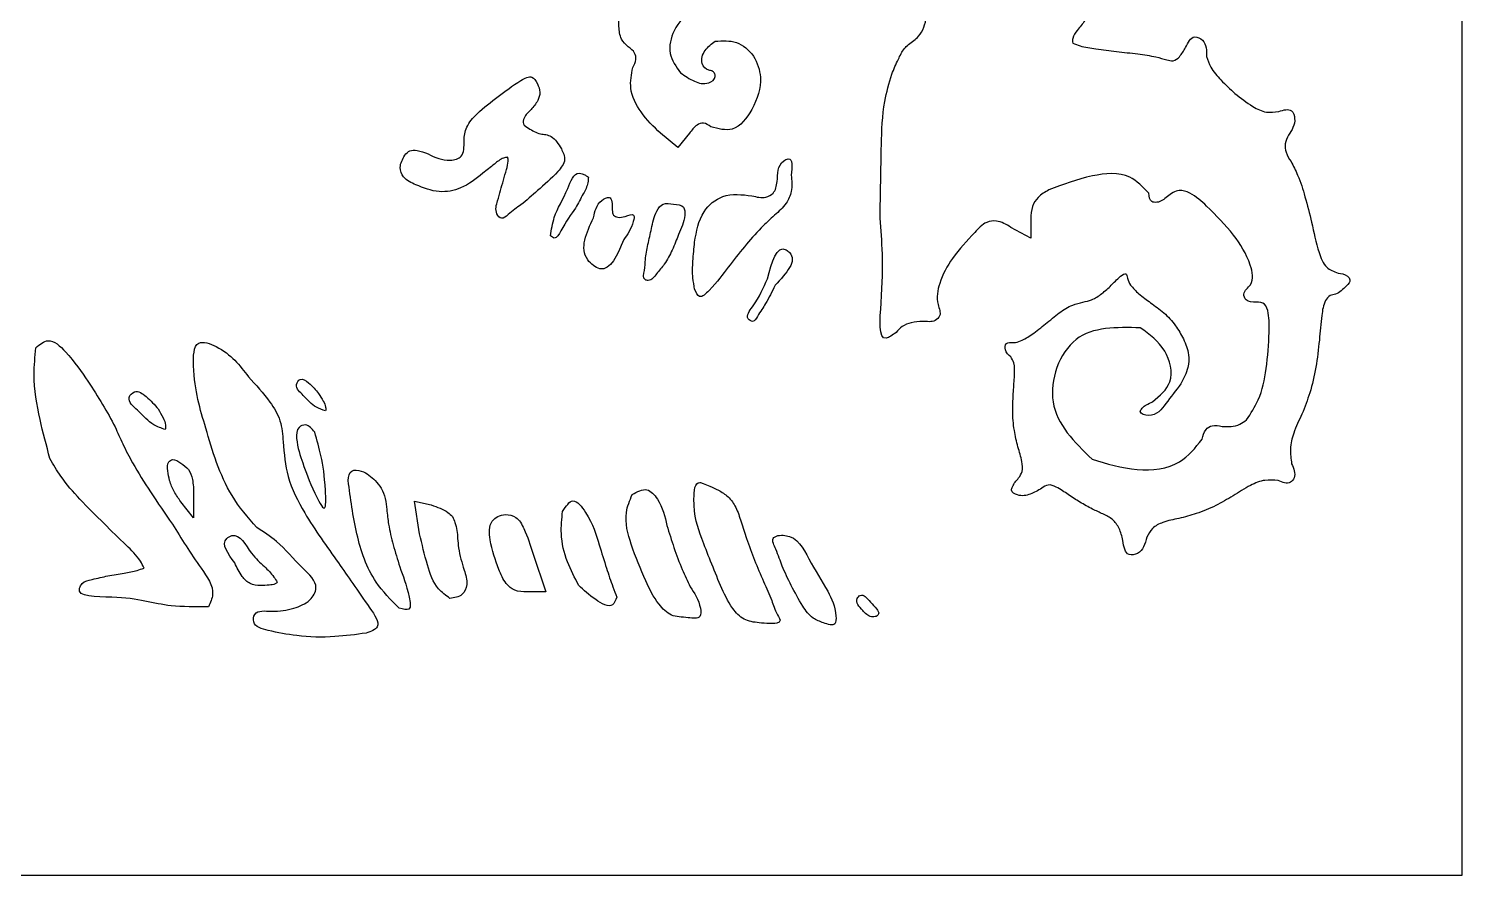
# Model space of a CAD drawing. Extents: x 0 to 204, y 72 to 361.
# Drawn here: x 141.2 to 204, y 72.2 to 109.3 of the extents above; entities that cross this region are included whole.
import ezdxf

# ---------------------------------------------------------------- set-up
doc = ezdxf.new("R2010")
doc.units = 0
doc.layers.get('0').update_dxf_attribs({"linetype": 'CONTINUOUS'})

msp = doc.modelspace()

# ---------------------------------------------------------------- linework, layer by layer
at = {"color": 7}
for p, q in [((204.046667, 72.248889), (204.046667, 216.746667)), ((163.237333, 105.805111), (163.237333, 105.805111)), ((169.672, 104.14), (168.91, 104.760889)), ((170.18, 104.760889), (169.672, 104.14)), ((165.749111, 102.841778), (165.749111, 102.841778)), ((166.793333, 101.402444), (166.793333, 101.402444)), ((173.905333, 101.176667), (173.905333, 101.176667)), ((185.137778, 100.160667), (184.262889, 100.640444)), ((185.137778, 101.007333), (185.137778, 100.160667)), ((169.700222, 100.33), (169.700222, 100.33)), ((173.933556, 98.100444), (173.933556, 98.100444)), ((143.820444, 93.895333), (143.820444, 93.895333)), ((150.847778, 94.092889), (150.847778, 94.092889)), ((153.924, 93.359111), (153.924, 93.359111)), ((146.896667, 92.681778), (146.896667, 92.681778)), ((153.754667, 91.665778), (153.754667, 91.665778)), ((156.407556, 89.549111), (156.407556, 89.549111)), ((148.448889, 87.912222), (147.884444, 88.617778)), ((148.448889, 88.956444), (148.448889, 87.912222)), ((148.448889, 88.956444), (148.448889, 88.956444)), ((158.354889, 87.206667), (158.129111, 88.646)), ((158.129111, 88.646), (158.862889, 88.476667)), ((171.45, 89.125778), (171.45, 89.125778)), ((159.794222, 87.968667), (159.794222, 87.968667)), ((169.192222, 87.573556), (169.192222, 87.573556)), ((166.228889, 86.726889), (166.228889, 86.726889)), ((163.322, 86.36), (163.886444, 84.666667)), ((163.322, 86.36), (163.322, 86.36)), ((152.117778, 85.09), (152.117778, 85.09)), ((163.886444, 84.666667), (163.068, 84.666667)), ((176.247778, 84.694889), (176.247778, 84.694889)), ((178.364444, 83.594222), (178.364444, 83.594222)), ((102.023333, 72.248889), (204.046667, 72.248889))]:
    msp.add_line(p, q, dxfattribs=at)
for points, knots in [([(179.041778, 107.357333), (179.137149, 107.573754), (179.304613, 107.953769), (179.522495, 108.413914), (179.846631, 108.736218), (180.372191, 109.033773), (180.604525, 109.913194), (180.634612, 110.549995), (180.650444, 110.885111)], [0, 0, 0, 0, 0.712139, 1.250447, 1.503229, 2.075725, 2.994796, 4.015715, 4.015715, 4.015715, 4.015715]), ([(167.498889, 108.542667), (167.385956, 108.651731), (167.134436, 108.894634), (167.061106, 109.5781), (167.104754, 110.070036), (167.132, 110.377111)], [0, 0, 0, 0, 0.458388, 1.020903, 1.95531, 1.95531, 1.95531, 1.95531]), ([(170.264667, 110.236), (169.977922, 109.935116), (169.459386, 109.391011), (169.197137, 108.240767), (169.591801, 107.68546), (169.784889, 107.413778)], [0, 0, 0, 0, 1.240845, 2.243887, 3.204694, 3.204694, 3.204694, 3.204694]), ([(187.508444, 109.699778), (187.39682, 109.558463), (187.203706, 109.313985), (186.951132, 108.988308), (186.96688, 108.781996), (186.972222, 108.712)], [0, 0, 0, 0, 0.549332, 0.950358, 1.156278, 1.156278, 1.156278, 1.156278]), ([(169.784889, 107.413778), (169.979402, 107.277584), (170.346275, 107.020707), (170.935221, 106.865795), (171.35034, 107.155572), (171.286554, 107.394981), (171.178924, 107.511662), (170.932677, 107.516444), (170.620641, 107.858906), (170.825911, 108.44633), (171.14684, 108.679121), (171.308889, 108.796667)], [0, 0, 0, 0, 0.712041, 1.342985, 1.737897, 1.89052, 2.029474, 2.182097, 2.593785, 3.182093, 3.782139, 3.782139, 3.782139, 3.782139]), ([(171.308889, 108.796667), (171.627628, 108.816352), (172.274276, 108.856288), (173.06718, 108.182707), (173.414192, 107.048366), (173.039039, 105.874845), (172.191925, 104.757475), (171.440286, 104.956158), (171.111333, 105.043111)], [0, 0, 0, 0, 0.927955, 1.882604, 2.855725, 4.314868, 5.528496, 6.472994, 6.472994, 6.472994, 6.472994]), ([(186.972222, 108.712), (187.078619, 108.668697), (187.402804, 108.536754), (188.057523, 108.458411), (188.590355, 108.386009), (188.891333, 108.345111)], [0, 0, 0, 0, 0.343651, 1.047082, 1.96023, 1.96023, 1.96023, 1.96023]), ([(191.911111, 108.514444), (192.023254, 108.741873), (192.201297, 109.102948), (192.840439, 108.791051), (192.841641, 108.388633), (192.842444, 108.119333)], [0, 0, 0, 0, 0.622924, 0.988978, 1.729515, 1.729515, 1.729515, 1.729515]), ([(167.696444, 107.639556), (167.759397, 107.755322), (167.868802, 107.956516), (167.794157, 108.331483), (167.606652, 108.465592), (167.498889, 108.542667)], [0, 0, 0, 0, 0.384762, 0.668685, 1.052372, 1.052372, 1.052372, 1.052372]), ([(188.891333, 108.345111), (189.205002, 108.311316), (189.784112, 108.248922), (190.523415, 108.141785), (190.936498, 108.023094), (191.092667, 107.978222)], [0, 0, 0, 0, 0.946881, 1.748176, 2.235254, 2.235254, 2.235254, 2.235254]), ([(191.092667, 107.978222), (191.188516, 107.951864), (191.394826, 107.895131), (191.709257, 108.144336), (191.836009, 108.37674), (191.911111, 108.514444)], [0, 0, 0, 0, 0.283547, 0.610316, 1.085473, 1.085473, 1.085473, 1.085473]), ([(192.842444, 108.119333), (192.896183, 107.963699), (193.028677, 107.579982), (193.490017, 107.052701), (193.875341, 106.701208), (194.084222, 106.510667)], [0, 0, 0, 0, 0.490498, 1.20933, 2.060322, 2.060322, 2.060322, 2.060322]), ([(168.91, 104.760889), (168.607941, 105.053262), (168.034225, 105.608581), (167.504365, 106.656424), (167.637589, 107.33831), (167.696444, 107.639556)], [0, 0, 0, 0, 1.265907, 2.404401, 3.305427, 3.305427, 3.305427, 3.305427]), ([(161.798, 106.369556), (162.097095, 106.599659), (162.518949, 106.924205), (163.279681, 107.355224), (163.447139, 107.061165), (163.519556, 106.934)], [0, 0, 0, 0, 1.221801, 1.723274, 2.105369, 2.105369, 2.105369, 2.105369]), ([(163.519556, 106.934), (163.56883, 106.810683), (163.6655, 106.568752), (163.53725, 106.144147), (163.345938, 105.927881), (163.237333, 105.805111)], [0, 0, 0, 0, 0.387973, 0.76115, 1.251174, 1.251174, 1.251174, 1.251174]), ([(178.533778, 101.035556), (178.54867, 102.104739), (178.572435, 103.810906), (178.639126, 105.946382), (178.928277, 106.959611), (179.041778, 107.357333)], [0, 0, 0, 0, 3.213648, 5.128232, 6.365384, 6.365384, 6.365384, 6.365384]), ([(158.721778, 103.857778), (159.029184, 103.712754), (159.49106, 103.494856), (160.328903, 103.706106), (160.276568, 104.422957), (160.374601, 105.085717), (160.967732, 105.750525), (161.480888, 106.133124), (161.798, 106.369556)], [0, 0, 0, 0, 1.011951, 1.520449, 2.199413, 2.816041, 3.555513, 4.751647, 4.751647, 4.751647, 4.751647]), ([(194.084222, 106.510667), (194.336064, 106.309211), (194.753256, 105.975486), (195.422534, 105.637661), (195.820658, 105.694407), (196.003333, 105.720444)], [0, 0, 0, 0, 0.973842, 1.613234, 2.155365, 2.155365, 2.155365, 2.155365]), ([(163.237333, 105.805111), (163.118297, 105.694181), (162.939497, 105.527557), (162.853037, 105.14015), (163.028678, 105.040824), (163.124444, 104.986667)], [0, 0, 0, 0, 0.488587, 0.733887, 1.027994, 1.027994, 1.027994, 1.027994]), ([(196.003333, 105.720444), (196.21698, 105.783973), (196.572091, 105.889566), (196.789104, 105.236373), (196.573233, 104.902743), (196.426667, 104.676222)], [0, 0, 0, 0, 0.555557, 0.923411, 1.701367, 1.701367, 1.701367, 1.701367]), ([(163.124444, 104.986667), (163.207461, 104.934542), (163.372303, 104.83104), (163.631732, 104.729484), (163.889408, 104.716238), (164.149004, 104.620828), (164.377932, 104.391439), (164.499389, 104.190226), (164.563778, 104.083556)], [0, 0, 0, 0, 0.294188, 0.584157, 0.822013, 1.063512, 1.394966, 1.768944, 1.768944, 1.768944, 1.768944]), ([(171.111333, 105.043111), (171.009881, 105.121212), (170.825506, 105.263149), (170.429164, 105.110996), (170.276136, 104.895972), (170.18, 104.760889)], [0, 0, 0, 0, 0.357189, 0.649141, 1.142477, 1.142477, 1.142477, 1.142477]), ([(196.426667, 104.676222), (196.366662, 104.554178), (196.251124, 104.319186), (196.303401, 103.887752), (196.455046, 103.651033), (196.539556, 103.519111)], [0, 0, 0, 0, 0.400539, 0.771226, 1.237853, 1.237853, 1.237853, 1.237853]), ([(158.185556, 102.503111), (157.98554, 102.593711), (157.647816, 102.746687), (157.427151, 103.319547), (157.604951, 103.626989), (157.705778, 103.801333)], [0, 0, 0, 0, 0.636358, 1.07448, 1.648374, 1.648374, 1.648374, 1.648374]), ([(157.705778, 103.801333), (157.772789, 103.878044), (157.912222, 104.037658), (158.315029, 104.013608), (158.566611, 103.917224), (158.721778, 103.857778)], [0, 0, 0, 0, 0.290472, 0.604393, 1.109602, 1.109602, 1.109602, 1.109602]), ([(162.221333, 103.716667), (162.156296, 103.704788), (161.934168, 103.664216), (161.58464, 103.370448), (161.290648, 103.142758), (161.120667, 103.011111)], [0, 0, 0, 0, 0.196494, 0.671107, 1.321652, 1.321652, 1.321652, 1.321652]), ([(162.023778, 102.700667), (162.070359, 102.8587), (162.151693, 103.134641), (162.246889, 103.475914), (162.227559, 103.658018), (162.221333, 103.716667)], [0, 0, 0, 0, 0.496502, 0.866935, 1.042916, 1.042916, 1.042916, 1.042916]), ([(164.563778, 104.083556), (164.641565, 103.920411), (164.811015, 103.565018), (164.263687, 102.888264), (163.819155, 102.506445), (163.519556, 102.249111)], [0, 0, 0, 0, 0.502697, 1.095069, 2.319602, 2.319602, 2.319602, 2.319602]), ([(172.917556, 102.023333), (173.122862, 101.970526), (173.447033, 101.887146), (173.933353, 102.144431), (174.066667, 102.778825), (174.024724, 103.424069), (174.710721, 103.772829), (174.669983, 103.291328), (174.639111, 102.926444)], [0, 0, 0, 0, 0.614277, 0.969921, 1.506478, 2.450041, 2.682927, 3.411601, 3.411601, 3.411601, 3.411601]), ([(190.302444, 102.136222), (190.04382, 102.411497), (189.396483, 103.10051), (187.651905, 102.94323), (186.539886, 102.513688), (185.928, 102.277333)], [0, 0, 0, 0, 1.089011, 2.725793, 4.728305, 4.728305, 4.728305, 4.728305]), ([(196.539556, 103.519111), (196.641377, 103.325438), (196.899214, 102.835013), (197.174326, 101.934551), (197.349235, 101.238195), (197.442667, 100.866222)], [0, 0, 0, 0, 0.655382, 1.659581, 2.811103, 2.811103, 2.811103, 2.811103]), ([(161.120667, 103.011111), (160.813959, 102.763573), (160.259712, 102.316251), (159.15803, 102.117647), (158.523211, 102.369273), (158.185556, 102.503111)], [0, 0, 0, 0, 1.168901, 2.112309, 3.184266, 3.184266, 3.184266, 3.184266]), ([(163.519556, 102.249111), (163.278529, 102.032644), (162.856445, 101.653567), (162.348772, 101.322664), (161.949619, 100.938502), (161.628654, 101.330364), (161.809123, 101.93083), (161.941616, 102.406), (162.023778, 102.700667)], [0, 0, 0, 0, 0.949863, 1.663398, 1.99712, 2.277988, 2.848357, 3.779466, 3.779466, 3.779466, 3.779466]), ([(164.084, 100.273556), (164.130313, 100.548986), (164.256236, 101.297876), (164.771473, 102.03711), (165.107583, 103.07548), (165.492055, 102.987828), (165.622793, 102.927347), (165.707199, 102.870169), (165.749111, 102.841778)], [0, 0, 0, 0, 0.815974, 2.218614, 3.058016, 3.187983, 3.341449, 3.492807, 3.492807, 3.492807, 3.492807]), ([(165.749111, 102.841778), (165.746012, 102.759373), (165.736228, 102.499208), (165.496057, 102.051311), (165.297995, 101.692447), (165.184667, 101.487111)], [0, 0, 0, 0, 0.245484, 0.775034, 1.483284, 1.483284, 1.483284, 1.483284]), ([(174.639111, 102.926444), (174.661022, 102.686957), (174.700255, 102.258145), (174.419779, 101.622025), (174.091093, 101.33748), (173.905333, 101.176667)], [0, 0, 0, 0, 0.710785, 1.272688, 2.002988, 2.002988, 2.002988, 2.002988]), ([(165.974889, 101.063778), (166.032999, 101.341212), (166.115101, 101.733194), (166.791602, 102.077037), (166.792671, 101.660595), (166.793333, 101.402444)], [0, 0, 0, 0, 0.835436, 1.180375, 1.742925, 1.742925, 1.742925, 1.742925]), ([(170.405778, 99.991333), (170.482611, 100.463852), (170.617259, 101.291927), (171.674652, 102.170312), (172.477224, 102.075404), (172.917556, 102.023333)], [0, 0, 0, 0, 1.398203, 2.450307, 3.729223, 3.729223, 3.729223, 3.729223]), ([(185.928, 102.277333), (185.760833, 102.18323), (185.455681, 102.011449), (185.157556, 101.540281), (185.144722, 101.194453), (185.137778, 101.007333)], [0, 0, 0, 0, 0.568865, 1.038427, 1.592049, 1.592049, 1.592049, 1.592049]), ([(191.120889, 101.995111), (190.983291, 101.877091), (190.785983, 101.707857), (190.34995, 101.75015), (190.320805, 101.987004), (190.302444, 102.136222)], [0, 0, 0, 0, 0.524697, 0.752388, 1.140082, 1.140082, 1.140082, 1.140082]), ([(192.842444, 101.571778), (192.616149, 101.783298), (192.273638, 102.103446), (191.590424, 102.338272), (191.28678, 102.116353), (191.120889, 101.995111)], [0, 0, 0, 0, 0.933471, 1.412867, 1.990183, 1.990183, 1.990183, 1.990183]), ([(165.184667, 101.487111), (164.981346, 101.20231), (164.705609, 100.816073), (164.327371, 100.070972), (164.143351, 100.224151), (164.084, 100.273556)], [0, 0, 0, 0, 1.192588, 1.617345, 1.819561, 1.819561, 1.819561, 1.819561]), ([(166.793333, 101.402444), (166.799942, 101.319805), (166.81251, 101.162623), (167.077684, 101.041829), (167.2518, 101.090561), (167.357778, 101.120222)], [0, 0, 0, 0, 0.231219, 0.439781, 0.764164, 0.764164, 0.764164, 0.764164]), ([(167.357778, 101.120222), (167.520031, 101.179964), (167.798348, 101.28244), (167.672156, 100.620528), (167.462522, 100.328649), (167.301333, 100.104222)], [0, 0, 0, 0, 0.377554, 0.64763, 1.546225, 1.546225, 1.546225, 1.546225]), ([(168.514889, 100.584), (168.56634, 100.842715), (168.644542, 101.235942), (169.009003, 101.743914), (169.316223, 101.686179), (169.474444, 101.656444)], [0, 0, 0, 0, 0.802771, 1.220146, 1.663359, 1.663359, 1.663359, 1.663359]), ([(169.474444, 101.656444), (169.653926, 101.644483), (169.971915, 101.623291), (169.99792, 100.95707), (169.824293, 100.591343), (169.700222, 100.33)], [0, 0, 0, 0, 0.460047, 0.815071, 1.703932, 1.703932, 1.703932, 1.703932]), ([(173.905333, 101.176667), (173.708128, 100.99232), (173.24199, 100.55658), (172.570585, 99.785119), (172.108859, 99.192805), (171.873333, 98.890667)], [0, 0, 0, 0, 0.809481, 1.913377, 3.06278, 3.06278, 3.06278, 3.06278]), ([(194.592222, 92.202), (194.777649, 92.486856), (195.2224, 93.170089), (195.489241, 94.506364), (195.583252, 95.805226), (195.593952, 96.721741), (195.439775, 97.32783), (194.987679, 97.384333), (194.566615, 97.342814), (194.398163, 97.821888), (194.964145, 98.175299), (194.725513, 99.26618), (194.028174, 100.387901), (193.255094, 101.159773), (192.842444, 101.571778)], [0, 0, 0, 0, 1.012059, 2.427449, 4.023703, 4.870256, 5.291753, 5.663165, 6.120712, 6.396413, 6.896591, 7.751661, 9.262157, 10.99149, 10.99149, 10.99149, 10.99149]), ([(167.301333, 100.104222), (167.012166, 99.417084), (166.607693, 98.455948), (165.243615, 99.499457), (165.66406, 100.398862), (165.974889, 101.063778)], [0, 0, 0, 0, 1.649537, 2.307293, 4.172416, 4.172416, 4.172416, 4.172416]), ([(168.740667, 98.608444), (168.638579, 98.463814), (168.503924, 98.273045), (168.114274, 98.35454), (168.235221, 98.809007), (168.233014, 99.274902), (168.361399, 99.905049), (168.462472, 100.352139), (168.514889, 100.584)], [0, 0, 0, 0, 0.469661, 0.619489, 1.020678, 1.498202, 2.16512, 2.883579, 2.883579, 2.883579, 2.883579]), ([(179.239333, 96.040222), (179.077136, 95.922866), (178.414459, 95.44339), (178.731712, 98.662625), (178.615433, 100.056637), (178.533778, 101.035556)], [0, 0, 0, 0, 0.508101, 2.075914, 5.773298, 5.773298, 5.773298, 5.773298]), ([(184.262889, 100.640444), (184.059613, 100.763998), (183.731107, 100.963668), (183.093563, 100.878033), (182.839158, 100.591296), (182.682444, 100.414667)], [0, 0, 0, 0, 0.692018, 1.118343, 1.802242, 1.802242, 1.802242, 1.802242]), ([(197.442667, 100.866222), (197.533735, 100.42777), (197.672957, 99.757487), (198.002779, 98.863479), (198.418787, 98.705429), (198.599778, 98.636667)], [0, 0, 0, 0, 1.369759, 2.094016, 2.651779, 2.651779, 2.651779, 2.651779]), ([(169.700222, 100.33), (169.611514, 100.100042), (169.4383, 99.651022), (169.127093, 99.061746), (168.85752, 98.745521), (168.740667, 98.608444)], [0, 0, 0, 0, 0.739743, 1.444431, 1.983624, 1.983624, 1.983624, 1.983624]), ([(170.405778, 97.931111), (170.37604, 98.094074), (170.301868, 98.500539), (170.323006, 99.194442), (170.377141, 99.715632), (170.405778, 99.991333)], [0, 0, 0, 0, 0.495974, 1.237068, 2.069375, 2.069375, 2.069375, 2.069375]), ([(182.682444, 100.414667), (182.337909, 100.052358), (181.708415, 99.390389), (181.125965, 98.296878), (180.962089, 97.407107), (181.246788, 96.812467), (180.881069, 96.453906), (180.405386, 96.551536), (179.918622, 96.479414), (179.495851, 96.332137), (179.319149, 96.131052), (179.239333, 96.040222)], [0, 0, 0, 0, 1.494968, 2.73143, 3.660341, 4.156437, 4.437363, 4.990692, 5.495158, 5.929429, 6.287189, 6.287189, 6.287189, 6.287189]), ([(173.594889, 98.382667), (173.798516, 99.128734), (174.026643, 99.964568), (174.976146, 99.230757), (174.426325, 98.634674), (173.933556, 98.100444)], [0, 0, 0, 0, 1.511701, 1.69359, 3.264583, 3.264583, 3.264583, 3.264583]), ([(171.873333, 98.890667), (171.640232, 98.578854), (171.320109, 98.150636), (170.612631, 97.450522), (170.469147, 97.783883), (170.405778, 97.931111)], [0, 0, 0, 0, 1.315586, 1.80672, 2.195199, 2.195199, 2.195199, 2.195199]), ([(198.599778, 98.636667), (198.744621, 98.61751), (198.957042, 98.589416), (199.190468, 98.303334), (199.051062, 98.159374), (198.966667, 98.072222)], [0, 0, 0, 0, 0.430042, 0.630682, 0.93849, 0.93849, 0.93849, 0.93849]), ([(173.933556, 98.100444), (173.797787, 97.823449), (173.561259, 97.340885), (173.236353, 96.882737), (172.99155, 96.442203), (172.591194, 96.710591), (173.194118, 97.456904), (173.427981, 97.997116), (173.594889, 98.382667)], [0, 0, 0, 0, 0.901901, 1.571236, 1.873542, 2.093856, 2.650842, 4.039334, 4.039334, 4.039334, 4.039334]), ([(185.786889, 96.407111), (185.982537, 96.573962), (186.350379, 96.887663), (186.897576, 97.239465), (187.398306, 97.363657), (187.851548, 97.458133), (188.269805, 97.730396), (188.530903, 97.974536), (188.665556, 98.100444)], [0, 0, 0, 0, 0.772814, 1.452984, 1.920764, 2.312771, 2.832995, 3.386991, 3.386991, 3.386991, 3.386991]), ([(188.665556, 98.100444), (188.777705, 98.223405), (188.939275, 98.400551), (189.327649, 98.686556), (189.371142, 98.342145), (189.526271, 98.05635), (189.895831, 97.688181), (190.21287, 97.462485), (190.387111, 97.338444)], [0, 0, 0, 0, 0.567735, 0.817923, 1.019663, 1.347017, 1.87643, 2.522419, 2.522419, 2.522419, 2.522419]), ([(198.966667, 98.072222), (198.893123, 98.00073), (198.74939, 97.861007), (198.517043, 97.690267), (198.225459, 97.675467), (197.954456, 97.330829), (197.875919, 96.641956), (197.817502, 96.061155), (197.781333, 95.701556)], [0, 0, 0, 0, 0.309177, 0.60425, 0.838767, 1.137461, 1.806486, 2.894104, 2.894104, 2.894104, 2.894104]), ([(190.387111, 97.338444), (190.583242, 97.197569), (190.98728, 96.907361), (191.483494, 96.373032), (191.717387, 95.953578), (191.826444, 95.758)], [0, 0, 0, 0, 0.723794, 1.491044, 2.161315, 2.161315, 2.161315, 2.161315]), ([(184.262889, 94.967778), (184.159494, 95.052821), (183.982105, 95.198725), (184.023024, 95.627628), (184.395521, 95.562389), (184.771052, 95.679551), (185.24753, 95.977841), (185.593677, 96.253336), (185.786889, 96.407111)], [0, 0, 0, 0, 0.38853, 0.666579, 0.974648, 1.292823, 1.881435, 2.625058, 2.625058, 2.625058, 2.625058]), ([(189.935556, 96.237778), (188.89329, 96.264059), (186.788943, 96.317121), (185.531547, 92.710519), (187.04641, 91.233583), (187.818889, 90.480444)], [0, 0, 0, 0, 2.859441, 5.773249, 8.805181, 8.805181, 8.805181, 8.805181]), ([(190.471778, 92.992222), (190.789775, 93.258855), (191.479471, 93.837148), (191.110406, 95.389084), (190.337351, 95.947527), (189.935556, 96.237778)], [0, 0, 0, 0, 1.165384, 2.52757, 4.001794, 4.001794, 4.001794, 4.001794]), ([(141.534444, 95.362889), (141.712373, 95.509978), (142.150226, 95.871941), (143.085511, 94.969755), (143.532987, 94.315576), (143.820444, 93.895333)], [0, 0, 0, 0, 0.619082, 1.523463, 3.148099, 3.148099, 3.148099, 3.148099]), ([(151.214667, 87.488889), (150.828884, 87.935954), (149.751143, 89.1849), (148.999665, 91.826341), (148.410944, 93.722565), (148.444494, 95.796181), (149.951598, 95.280684), (150.474421, 94.587735), (150.847778, 94.092889)], [0, 0, 0, 0, 1.766695, 4.935533, 7.720807, 8.738368, 9.512839, 11.44741, 11.44741, 11.44741, 11.44741]), ([(191.826444, 95.758), (191.921007, 95.529038), (192.087255, 95.126502), (192.046069, 94.413773), (191.836128, 94.015168), (191.713556, 93.782444)], [0, 0, 0, 0, 0.734552, 1.291404, 2.072637, 2.072637, 2.072637, 2.072637]), ([(197.781333, 95.701556), (197.738021, 95.302963), (197.653112, 94.521578), (197.403119, 93.429064), (197.14054, 92.763312), (197.019333, 92.456)], [0, 0, 0, 0, 1.202507, 2.357351, 3.347462, 3.347462, 3.347462, 3.347462]), ([(142.155333, 90.508667), (142.000782, 91.077652), (141.673129, 92.28392), (141.4008, 93.922275), (141.498239, 94.972617), (141.534444, 95.362889)], [0, 0, 0, 0, 1.771069, 3.754727, 4.927582, 4.927582, 4.927582, 4.927582]), ([(184.375778, 93.443778), (184.391983, 93.679908), (184.420555, 94.096253), (184.445675, 94.633593), (184.31, 94.881646), (184.262889, 94.967778)], [0, 0, 0, 0, 0.716441, 1.263227, 1.554081, 1.554081, 1.554081, 1.554081]), ([(143.820444, 93.895333), (144.036582, 93.558252), (144.455388, 92.905095), (144.975685, 91.995587), (145.354153, 91.112746), (145.849613, 90.151291), (146.594108, 88.98469), (147.195534, 88.102403), (147.517556, 87.63)], [0, 0, 0, 0, 1.2015, 2.328128, 3.137239, 4.081097, 5.569465, 7.284854, 7.284854, 7.284854, 7.284854]), ([(150.847778, 94.092889), (151.178538, 93.737946), (151.720363, 93.156507), (152.304552, 92.183602), (152.349365, 91.556227), (152.371778, 91.242444)], [0, 0, 0, 0, 1.458347, 2.388944, 3.320103, 3.320103, 3.320103, 3.320103]), ([(154.234444, 92.597111), (154.09317, 92.643574), (153.702297, 92.772126), (153.345646, 93.214864), (152.849055, 93.637445), (153.134261, 94.091537), (153.59921, 93.77119), (153.799812, 93.516675), (153.924, 93.359111)], [0, 0, 0, 0, 0.435757, 1.205632, 1.768877, 2.040848, 2.436815, 3.080337, 3.080337, 3.080337, 3.080337]), ([(191.713556, 93.782444), (191.494668, 93.500349), (191.092138, 92.981583), (190.589481, 92.277807), (189.850523, 92.480691), (190.025097, 92.753976), (190.216992, 92.875869), (190.381828, 92.951145), (190.471778, 92.992222)], [0, 0, 0, 0, 1.090255, 2.004955, 2.402907, 2.568871, 2.813673, 3.107723, 3.107723, 3.107723, 3.107723]), ([(147.207111, 91.778667), (147.032756, 91.840028), (146.54885, 92.01033), (146.132138, 92.536246), (145.456619, 93.07662), (145.913453, 93.574393), (146.466782, 93.176023), (146.73891, 92.863153), (146.896667, 92.681778)], [0, 0, 0, 0, 0.539682, 1.497834, 2.172225, 2.507228, 3.058675, 3.819305, 3.819305, 3.819305, 3.819305]), ([(153.924, 93.359111), (153.994645, 93.251857), (154.118506, 93.063811), (154.248613, 92.803142), (154.238145, 92.650918), (154.234444, 92.597111)], [0, 0, 0, 0, 0.388347, 0.680877, 0.840806, 0.840806, 0.840806, 0.840806]), ([(184.573333, 91.016667), (184.514505, 91.258711), (184.388067, 91.778929), (184.32661, 92.596896), (184.359484, 93.163133), (184.375778, 93.443778)], [0, 0, 0, 0, 0.746474, 1.604366, 2.447397, 2.447397, 2.447397, 2.447397]), ([(146.896667, 92.681778), (146.968681, 92.555871), (147.096566, 92.332285), (147.241516, 92.024836), (147.216334, 91.84466), (147.207111, 91.778667)], [0, 0, 0, 0, 0.439302, 0.780119, 0.977098, 0.977098, 0.977098, 0.977098]), ([(197.019333, 92.456), (196.88757, 92.183534), (196.652873, 91.698216), (196.473661, 90.949127), (196.537383, 90.498047), (196.567778, 90.282889)], [0, 0, 0, 0, 0.908196, 1.617686, 2.26473, 2.26473, 2.26473, 2.26473]), ([(153.754667, 91.665778), (153.854397, 91.311994), (154.098235, 90.447006), (154.210384, 89.592653), (154.281676, 87.94342), (153.562676, 89.363315), (153.275868, 90.17545), (152.945208, 91.145174), (152.950138, 91.875411), (153.445744, 92.059481), (153.635012, 91.818271), (153.754667, 91.665778)], [0, 0, 0, 0, 1.062089, 2.596767, 3.380041, 4.153104, 5.585962, 6.684442, 7.18876, 7.487757, 8.001693, 8.001693, 8.001693, 8.001693]), ([(192.644889, 91.355333), (192.681263, 91.508424), (192.743234, 91.769242), (193.117373, 92.008723), (193.372754, 91.952275), (193.519778, 91.919778)], [0, 0, 0, 0, 0.455364, 0.775797, 1.21057, 1.21057, 1.21057, 1.21057]), ([(193.519778, 91.919778), (193.650046, 91.912931), (193.912608, 91.899131), (194.292639, 91.987471), (194.496607, 92.13353), (194.592222, 92.202)], [0, 0, 0, 0, 0.390936, 0.787945, 1.138289, 1.138289, 1.138289, 1.138289]), ([(152.371778, 91.242444), (152.415123, 90.72783), (152.507734, 89.628299), (153.43072, 87.83899), (154.284283, 86.652183), (154.798889, 85.936667)], [0, 0, 0, 0, 1.535889, 3.2816, 5.931951, 5.931951, 5.931951, 5.931951]), ([(187.818889, 90.480444), (188.46396, 90.286324), (189.7062, 89.9125), (191.641203, 90.100198), (192.345227, 90.980599), (192.644889, 91.355333)], [0, 0, 0, 0, 2.034066, 3.917083, 5.312534, 5.312534, 5.312534, 5.312534]), ([(144.526, 87.658222), (144.167911, 88.010136), (143.498823, 88.667685), (142.680778, 89.609023), (142.307863, 90.247512), (142.155333, 90.508667)], [0, 0, 0, 0, 1.507079, 2.815973, 3.721868, 3.721868, 3.721868, 3.721868]), ([(147.884444, 88.617778), (147.785323, 88.762766), (147.587934, 89.051493), (147.382304, 89.516958), (147.325024, 89.944675), (147.266121, 90.340538), (147.5937, 90.525636), (147.904569, 90.291091), (148.261431, 90.055962), (148.437637, 89.537002), (148.444765, 89.169192), (148.448889, 88.956444)], [0, 0, 0, 0, 0.52831, 1.052071, 1.485498, 1.882601, 2.072667, 2.462472, 2.900114, 3.367917, 4.009752, 4.009752, 4.009752, 4.009752]), ([(186.774667, 88.928222), (186.611409, 89.044633), (186.348918, 89.231802), (185.90381, 89.413132), (185.542551, 89.149603), (185.123367, 88.925046), (184.648523, 88.833249), (184.237887, 89.058192), (184.343428, 89.304221), (184.440229, 89.483154), (184.625265, 89.673889), (184.799936, 89.971578), (184.744807, 90.461619), (184.637948, 90.807513), (184.573333, 91.016667)], [0, 0, 0, 0, 0.615613, 0.989803, 1.298334, 1.868197, 2.426391, 2.76251, 2.920016, 3.145217, 3.390269, 3.709631, 4.142433, 4.804437, 4.804437, 4.804437, 4.804437]), ([(155.222222, 89.549111), (155.247668, 89.720067), (155.297272, 90.053317), (155.955586, 89.974165), (156.231765, 89.714433), (156.407556, 89.549111)], [0, 0, 0, 0, 0.442626, 0.862824, 1.598635, 1.598635, 1.598635, 1.598635]), ([(196.567778, 90.282889), (196.658423, 90.072481), (196.785796, 89.776822), (196.453938, 89.345114), (196.169173, 89.466434), (195.975111, 89.549111)], [0, 0, 0, 0, 0.625329, 0.878692, 1.420767, 1.420767, 1.420767, 1.420767]), ([(157.451778, 83.961111), (157.090573, 84.321393), (156.187278, 85.222382), (155.523262, 87.23891), (155.323937, 88.768542), (155.222222, 89.549111)], [0, 0, 0, 0, 1.515788, 3.790658, 6.161212, 6.161212, 6.161212, 6.161212]), ([(156.407556, 89.549111), (156.499409, 89.439235), (156.696429, 89.203558), (156.867228, 88.759732), (156.921271, 88.22219), (156.989827, 87.541034), (157.194041, 86.703005), (157.382043, 86.087852), (157.48, 85.767333)], [0, 0, 0, 0, 0.427724, 0.917441, 1.395947, 2.045499, 2.970076, 3.975878, 3.975878, 3.975878, 3.975878]), ([(171.534667, 84.948889), (171.244405, 85.663901), (170.723478, 86.947115), (170.307074, 88.156341), (170.414284, 89.562804), (170.838253, 89.398471), (171.103305, 89.293859), (171.324616, 89.186565), (171.45, 89.125778)], [0, 0, 0, 0, 2.217423, 3.979557, 4.748502, 4.904288, 5.22126, 5.635567, 5.635567, 5.635567, 5.635567]), ([(195.975111, 89.549111), (195.779569, 89.565731), (195.361136, 89.601295), (194.68346, 89.318776), (194.249396, 89.035073), (193.999556, 88.871778)], [0, 0, 0, 0, 0.581203, 1.243694, 2.142158, 2.142158, 2.142158, 2.142158]), ([(164.620222, 88.194444), (164.767175, 88.418359), (165.083723, 88.900689), (165.886704, 87.844996), (166.091083, 87.177178), (166.228889, 86.726889)], [0, 0, 0, 0, 0.646737, 1.39312, 2.938152, 2.938152, 2.938152, 2.938152]), ([(168.260889, 85.146444), (168.039665, 85.670557), (167.637662, 86.622963), (167.269606, 87.971248), (167.561085, 88.671014), (167.668222, 88.928222)], [0, 0, 0, 0, 1.726766, 3.13784, 3.957936, 3.957936, 3.957936, 3.957936]), ([(167.668222, 88.928222), (167.891948, 89.057205), (168.317284, 89.302421), (168.970455, 88.554659), (169.103401, 87.966504), (169.192222, 87.573556)], [0, 0, 0, 0, 0.68026, 1.293275, 2.527268, 2.527268, 2.527268, 2.527268]), ([(171.45, 89.125778), (171.597341, 89.038235), (171.910918, 88.851922), (172.250533, 88.353461), (172.372278, 87.956473), (172.437778, 87.742889)], [0, 0, 0, 0, 0.509433, 1.084191, 1.753523, 1.753523, 1.753523, 1.753523]), ([(188.298667, 88.081556), (188.145036, 88.150549), (187.799252, 88.305837), (187.29207, 88.592961), (186.945015, 88.817842), (186.774667, 88.928222)], [0, 0, 0, 0, 0.505049, 1.13674, 1.7457, 1.7457, 1.7457, 1.7457]), ([(193.999556, 88.871778), (193.749339, 88.72706), (193.232311, 88.428029), (192.437363, 88.089675), (191.883674, 87.948817), (191.628889, 87.884)], [0, 0, 0, 0, 0.866928, 1.791347, 2.579318, 2.579318, 2.579318, 2.579318]), ([(158.862889, 88.476667), (158.994351, 88.431557), (159.245939, 88.345229), (159.571656, 88.185569), (159.728706, 88.032516), (159.794222, 87.968667)], [0, 0, 0, 0, 0.417674, 0.799329, 1.072504, 1.072504, 1.072504, 1.072504]), ([(159.794222, 87.968667), (159.832954, 87.882513), (159.919979, 87.688935), (159.996839, 87.364197), (160.020016, 86.98904), (160.055869, 86.562922), (160.159146, 86.101278), (160.255068, 85.782789), (160.302222, 85.626222)], [0, 0, 0, 0, 0.283026, 0.635924, 0.992886, 1.409958, 1.917344, 2.407953, 2.407953, 2.407953, 2.407953]), ([(161.826222, 85.654444), (161.672149, 86.065303), (161.424665, 86.725258), (161.363348, 87.802284), (162.051884, 88.11763), (162.651622, 87.970449), (163.023488, 87.266741), (163.203918, 86.718678), (163.322, 86.36)], [0, 0, 0, 0, 1.355012, 2.176532, 2.817428, 3.291519, 3.899435, 5.050772, 5.050772, 5.050772, 5.050772]), ([(165.325778, 84.948889), (165.148954, 85.287632), (164.777761, 85.998728), (164.504854, 87.121575), (164.585093, 87.867762), (164.620222, 88.194444)], [0, 0, 0, 0, 1.146007, 2.405721, 3.386702, 3.386702, 3.386702, 3.386702]), ([(189.173556, 86.924444), (189.128435, 87.103666), (189.043805, 87.439822), (188.739521, 87.870738), (188.445334, 88.011419), (188.298667, 88.081556)], [0, 0, 0, 0, 0.552687, 1.036647, 1.517808, 1.517808, 1.517808, 1.517808]), ([(146.275778, 85.710889), (146.225998, 85.814431), (146.040364, 86.20055), (145.385774, 86.81001), (144.845294, 87.343221), (144.526, 87.658222)], [0, 0, 0, 0, 0.343168, 1.279705, 2.631654, 2.631654, 2.631654, 2.631654]), ([(147.517556, 87.63), (147.910724, 87.005925), (148.518086, 86.041859), (149.45222, 84.771506), (149.182027, 84.196405), (149.098, 84.017556)], [0, 0, 0, 0, 2.30424, 3.559573, 4.126169, 4.126169, 4.126169, 4.126169]), ([(151.722667, 82.973333), (151.432152, 83.047183), (151.01325, 83.153668), (151.116446, 83.900704), (152.013091, 83.76404), (152.77122, 83.910392), (153.535521, 84.200137), (154.005681, 85.00573), (152.998422, 85.873227), (152.284608, 86.799131), (151.514678, 87.29548), (151.214667, 87.488889)], [0, 0, 0, 0, 0.746269, 1.076072, 1.821682, 2.812839, 3.601074, 4.180315, 5.225133, 6.874905, 7.928178, 7.928178, 7.928178, 7.928178]), ([(169.192222, 87.573556), (169.291514, 87.250966), (169.491339, 86.60175), (169.826635, 85.704308), (170.090131, 85.143695), (170.208222, 84.892444)], [0, 0, 0, 0, 1.012543, 2.037754, 2.870384, 2.870384, 2.870384, 2.870384]), ([(172.437778, 87.742889), (172.517211, 87.496814), (172.699682, 86.931545), (173.030407, 86.052858), (173.39301, 85.160521), (173.796606, 84.347675), (173.91733, 83.815657), (174.222114, 83.381365), (173.932766, 83.2707), (173.639808, 83.282828), (173.378649, 83.301328), (173.228, 83.312)], [0, 0, 0, 0, 0.776117, 1.782853, 2.805688, 3.704006, 4.381807, 4.69353, 4.836575, 5.165454, 5.613785, 5.613785, 5.613785, 5.613785]), ([(191.628889, 87.884), (191.392456, 87.838562), (190.985315, 87.760316), (190.448455, 87.498468), (190.291129, 87.203215), (190.217778, 87.065556)], [0, 0, 0, 0, 0.725814, 1.249864, 1.707626, 1.707626, 1.707626, 1.707626]), ([(150.255111, 85.936667), (149.952642, 86.343755), (149.581405, 86.843398), (150.428827, 87.341802), (150.898301, 86.341519), (151.509752, 85.840235), (151.907244, 85.414392), (152.067714, 85.167139), (152.117778, 85.09)], [0, 0, 0, 0, 1.12682, 1.383013, 2.546026, 3.362845, 3.972129, 4.248414, 4.248414, 4.248414, 4.248414]), ([(159.681333, 84.384444), (159.503971, 84.513524), (159.010608, 84.872582), (158.65168, 85.935779), (158.460021, 86.756481), (158.354889, 87.206667)], [0, 0, 0, 0, 0.6475, 1.801131, 3.202819, 3.202819, 3.202819, 3.202819]), ([(166.228889, 86.726889), (166.332515, 86.384488), (166.519637, 85.766202), (166.776039, 85.004496), (166.934802, 84.588019), (166.990889, 84.440889)], [0, 0, 0, 0, 1.073205, 1.937925, 2.410277, 2.410277, 2.410277, 2.410277]), ([(174.639111, 84.948889), (174.497534, 85.234672), (174.235574, 85.763456), (174.039213, 86.39812), (173.687731, 87.103181), (174.838473, 87.258668), (175.441737, 86.0126), (175.968324, 85.151738), (176.247778, 84.694889)], [0, 0, 0, 0, 0.934388, 1.728899, 2.21316, 2.745563, 4.208409, 5.862562, 5.862562, 5.862562, 5.862562]), ([(190.217778, 87.065556), (190.142046, 86.774195), (190.031725, 86.349759), (189.275586, 86.217164), (189.213539, 86.647279), (189.173556, 86.924444)], [0, 0, 0, 0, 0.819528, 1.193836, 1.872138, 1.872138, 1.872138, 1.872138]), ([(144.695333, 85.372222), (144.932037, 85.411915), (145.360899, 85.483832), (145.895407, 85.573336), (146.177417, 85.675319), (146.275778, 85.710889)], [0, 0, 0, 0, 0.720701, 1.305771, 1.619128, 1.619128, 1.619128, 1.619128]), ([(152.117778, 85.09), (152.087027, 85.062497), (151.989483, 84.975256), (151.718001, 84.967774), (151.361021, 84.934046), (150.904945, 84.988233), (150.505021, 85.383303), (150.348164, 85.730625), (150.255111, 85.936667)], [0, 0, 0, 0, 0.121472, 0.385312, 0.764116, 1.228037, 1.692452, 2.369751, 2.369751, 2.369751, 2.369751]), ([(154.798889, 85.936667), (155.202591, 85.350432), (155.753765, 84.550047), (156.7565, 83.136328), (156.221548, 82.937977), (156.012444, 82.860444)], [0, 0, 0, 0, 2.407545, 3.287019, 3.851395, 3.851395, 3.851395, 3.851395]), ([(157.48, 85.767333), (157.62518, 85.385442), (157.825162, 84.859396), (158.01791, 83.78995), (157.628528, 83.907674), (157.451778, 83.961111)], [0, 0, 0, 0, 1.390216, 1.914991, 2.351208, 2.351208, 2.351208, 2.351208]), ([(160.302222, 85.626222), (160.373545, 85.415506), (160.497127, 85.050392), (160.238682, 84.463764), (159.875839, 84.412126), (159.681333, 84.384444)], [0, 0, 0, 0, 0.652012, 1.129762, 1.681779, 1.681779, 1.681779, 1.681779]), ([(163.068, 84.666667), (162.878118, 84.668978), (162.525376, 84.673271), (162.059821, 85.070616), (161.913427, 85.436495), (161.826222, 85.654444)], [0, 0, 0, 0, 0.552725, 1.026794, 1.725259, 1.725259, 1.725259, 1.725259]), ([(149.098, 84.017556), (148.528802, 84.011733), (147.042454, 83.996529), (145.732093, 84.528526), (143.199995, 84.415289), (143.601205, 85.129993), (144.088248, 85.232357), (144.466324, 85.319461), (144.695333, 85.372222)], [0, 0, 0, 0, 1.63327, 4.264967, 5.727746, 5.954521, 6.420487, 7.136342, 7.136342, 7.136342, 7.136342]), ([(166.990889, 84.440889), (166.942701, 84.302833), (166.797524, 83.886911), (165.925353, 84.382154), (165.540172, 84.746238), (165.325778, 84.948889)], [0, 0, 0, 0, 0.383921, 1.156645, 2.126665, 2.126665, 2.126665, 2.126665]), ([(170.208222, 84.892444), (170.396106, 84.616574), (170.648559, 84.245896), (170.709279, 83.459832), (169.995503, 83.568971), (169.37498, 83.554561), (168.696216, 84.231911), (168.427347, 84.796751), (168.260889, 85.146444)], [0, 0, 0, 0, 1.042148, 1.400303, 1.914546, 2.65744, 3.37988, 4.554116, 4.554116, 4.554116, 4.554116]), ([(173.228, 83.312), (172.996444, 83.340812), (172.533576, 83.398406), (171.945897, 84.054367), (171.693383, 84.603644), (171.534667, 84.948889)], [0, 0, 0, 0, 0.677907, 1.355099, 2.500981, 2.500981, 2.500981, 2.500981]), ([(176.050222, 83.312), (175.893168, 83.368946), (175.511895, 83.50719), (175.062477, 84.13884), (174.797055, 84.646687), (174.639111, 84.948889)], [0, 0, 0, 0, 0.492053, 1.194535, 2.226849, 2.226849, 2.226849, 2.226849]), ([(176.247778, 84.694889), (176.40688, 84.371259), (176.613885, 83.950192), (176.602902, 83.127449), (176.255727, 83.243378), (176.050222, 83.312)], [0, 0, 0, 0, 1.141088, 1.48464, 1.982988, 1.982988, 1.982988, 1.982988]), ([(177.771778, 83.848222), (177.609483, 84.025243), (177.393767, 84.260534), (177.754964, 84.651153), (177.959385, 84.400405), (178.110444, 84.215111)], [0, 0, 0, 0, 0.581775, 0.773276, 1.315399, 1.315399, 1.315399, 1.315399]), ([(178.110444, 84.215111), (178.200718, 84.126815), (178.341733, 83.988889), (178.522598, 83.714852), (178.409625, 83.628683), (178.364444, 83.594222)], [0, 0, 0, 0, 0.404718, 0.632205, 0.783812, 0.783812, 0.783812, 0.783812]), ([(178.364444, 83.594222), (178.293681, 83.581412), (178.145164, 83.554526), (177.929695, 83.668312), (177.825325, 83.787218), (177.771778, 83.848222)], [0, 0, 0, 0, 0.210683, 0.442181, 0.686089, 0.686089, 0.686089, 0.686089]), ([(156.012444, 82.860444), (155.555075, 82.799146), (154.545543, 82.663843), (153.094499, 82.68806), (152.135612, 82.887461), (151.722667, 82.973333)], [0, 0, 0, 0, 1.384012, 3.054872, 4.318694, 4.318694, 4.318694, 4.318694])]:
    msp.add_open_spline(points, degree=3, knots=knots, dxfattribs=at)

doc.saveas('drawing.dxf')
